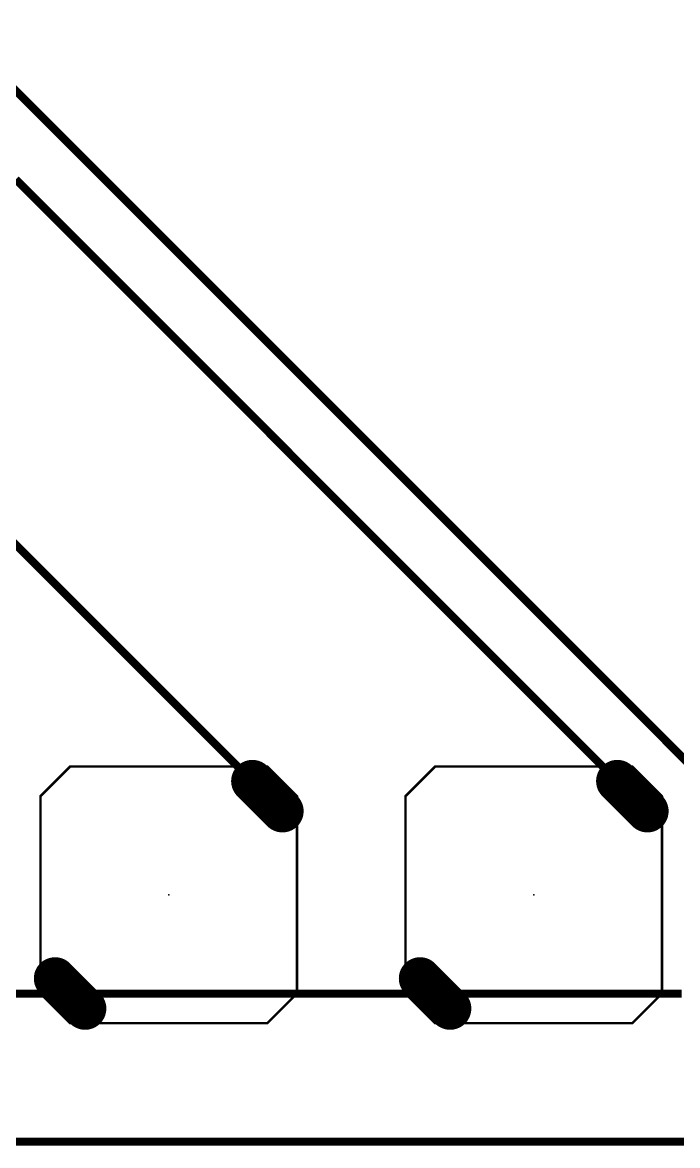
# Model space of a CAD drawing. Extents: x -67 to 67, y -99 to 99.
# Drawn here: x -14.2 to 19, y -98.7 to -41.8 of the extents above; entities that cross this region are included whole.
import ezdxf

# ---------------------------------------------------------------- set-up
doc = ezdxf.new("R2010")
doc.units = 0
for name, color, linetype in [('16', 175, 'CONTINUOUS'), ('17', 82, 'CONTINUOUS'), ('20', 7, 'CONTINUOUS'), ('21', 253, 'CONTINUOUS'), ('23', 7, 'CONTINUOUS'), ('29', 253, 'CONTINUOUS'), ('30', 253, 'CONTINUOUS'), ('44', 253, 'CONTINUOUS')]:
    doc.layers.add(name, color=color, linetype=linetype)

# ---------------------------------------------------------------- blocks, each defined once
blk = doc.blocks.new('LONGP100')
at = {"const_width": 1}
blk.add_lwpolyline([(-0.5, 0), (0.5, 0)], dxfattribs=at)
at = {"const_width": 0.5}
for points in [[(-0.5, 0.25, 1), (-0.5, -0.25)], [(0.5, -0.25, 1), (0.5, 0.25)]]:
    blk.add_lwpolyline(points, format="xyb", dxfattribs=at)

msp = doc.modelspace()

# ---------------------------------------------------------------- linework, layer by layer
at = {"layer": '16', "const_width": 0.4064}
for points in [[(-17.75, -42), (21.5, -81.25)], [(-14.5, -49.75), (16.75, -81)], [(-29, -53.75), (-1.75, -81)], [(-30.25, -91), (-11.75, -91)], [(-11.75, -91), (6.75, -91)], [(19.25, -91), (6.75, -91)], [(66.75, -98.5), (-66.75, -98.5)], [(66.75, -98.5), (-66.75, -98.5)]]:
    msp.add_lwpolyline(points, dxfattribs=at)
at = {"layer": '16', "const_width": 0.2032}
for points in [[(-1.8218, -81.0718, 1), (-1.6782, -80.9282)], [(16.6782, -81.0718, 1), (16.8218, -80.9282)], [(-11.75, -90.8984, 1), (-11.75, -91.1016)], [(-11.75, -91.1016, 1), (-11.75, -90.8984)], [(6.75, -90.8984, 1), (6.75, -91.1016)], [(6.75, -91.1016, 1), (6.75, -90.8984)]]:
    msp.add_lwpolyline(points, format="xyb", dxfattribs=at)
at = {"layer": '20', "const_width": 0.4064}
msp.add_lwpolyline([(-66.75, -98.5), (66.75, -98.5)], dxfattribs=at)
at = {"layer": '21', "const_width": 0.127}
for points in [[(-13.25, -81), (-11.75, -79.5)], [(-11.75, -79.5), (-1.75, -79.5)], [(-1.75, -79.5), (-0.25, -81)], [(5.25, -81), (6.75, -79.5)], [(6.75, -79.5), (16.75, -79.5)], [(16.75, -79.5), (18.25, -81)], [(-13.25, -91), (-13.25, -81)], [(-0.25, -81), (-0.25, -91)], [(5.25, -91), (5.25, -81)], [(18.25, -81), (18.25, -91)], [(-13.25, -91), (-11.75, -92.5)], [(-1.75, -92.5), (-0.25, -91)], [(5.25, -91), (6.75, -92.5)], [(16.75, -92.5), (18.25, -91)], [(-11.75, -92.5), (-1.75, -92.5)], [(6.75, -92.5), (16.75, -92.5)]]:
    msp.add_lwpolyline(points, dxfattribs=at)
at = {"layer": '21', "const_width": 0.0635}
for points in [[(-11.75, -79.4682, 1), (-11.75, -79.5318)], [(-11.7275, -79.5225, 1), (-11.7725, -79.4775)], [(-1.7275, -79.4775, 1), (-1.7725, -79.5225)], [(-1.75, -79.5318, 1), (-1.75, -79.4682)], [(6.75, -79.4682, 1), (6.75, -79.5318)], [(6.7725, -79.5225, 1), (6.7275, -79.4775)], [(16.7725, -79.4775, 1), (16.7275, -79.5225)], [(16.75, -79.5318, 1), (16.75, -79.4682)], [(-13.2182, -81, 1), (-13.2818, -81)], [(-13.2725, -80.9775, 1), (-13.2275, -81.0225)], [(-0.2182, -81, 1), (-0.2818, -81)], [(-0.2725, -81.0225, 1), (-0.2275, -80.9775)], [(5.2275, -80.9775, 1), (5.2725, -81.0225)], [(5.2817, -81, 1), (5.2183, -81)], [(18.2817, -81, 1), (18.2183, -81)], [(18.2275, -81.0225, 1), (18.2725, -80.9775)], [(-13.2275, -90.9775, 1), (-13.2725, -91.0225)], [(-13.2818, -91, 1), (-13.2182, -91)], [(-0.2818, -91, 1), (-0.2182, -91)], [(-0.2275, -91.0225, 1), (-0.2725, -90.9775)], [(5.2725, -90.9775, 1), (5.2275, -91.0225)], [(5.2183, -91, 1), (5.2817, -91)], [(18.2183, -91, 1), (18.2817, -91)], [(18.2725, -91.0225, 1), (18.2275, -90.9775)], [(-11.75, -92.4682, 1), (-11.75, -92.5318)], [(-11.7725, -92.5225, 1), (-11.7275, -92.4775)], [(-1.7725, -92.4775, 1), (-1.7275, -92.5225)], [(-1.75, -92.5318, 1), (-1.75, -92.4682)], [(6.75, -92.4682, 1), (6.75, -92.5318)], [(6.7275, -92.5225, 1), (6.7725, -92.4775)], [(16.7275, -92.4775, 1), (16.7725, -92.5225)], [(16.75, -92.5318, 1), (16.75, -92.4682)]]:
    msp.add_lwpolyline(points, format="xyb", dxfattribs=at)
at = {"layer": '23'}
for p in [(-6.75, -86), (11.75, -86)]:
    msp.add_point(p, dxfattribs=at)
at = {"layer": '44'}
for centre in [(-1.75, -81), (16.75, -81), (-11.75, -91), (6.75, -91)]:
    msp.add_circle(centre, 0.65, dxfattribs=at)

# ---------------------------------------------------------------- block references
at = {"layer": '17', "xscale": 1.95, "yscale": 1.95, "rotation": 135}
for p in [(-1.75, -81), (-1.75, -81), (16.75, -81), (16.75, -81), (-11.75, -91), (-11.75, -91), (6.75, -91), (6.75, -91)]:
    msp.add_blockref('LONGP100', p, dxfattribs=at)
at = {"layer": '29', "xscale": 2.1532, "yscale": 2.1532, "rotation": 135}
for p in [(-1.75, -81), (16.75, -81), (-11.75, -91), (6.75, -91)]:
    msp.add_blockref('LONGP100', p, dxfattribs=at)
at = {"layer": '30', "xscale": 2.1532, "yscale": 2.1532, "rotation": 135}
for p in [(-1.75, -81), (16.75, -81), (-11.75, -91), (6.75, -91)]:
    msp.add_blockref('LONGP100', p, dxfattribs=at)

doc.saveas('drawing.dxf')
